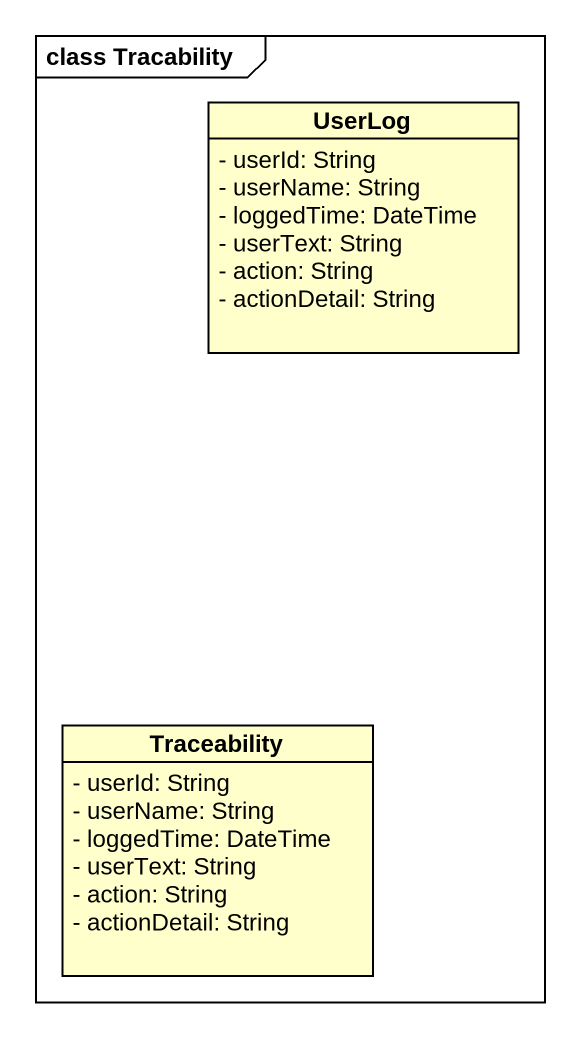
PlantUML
@startuml
mainframe class Tracability
hide circle
hide empty members
skinparam classAttributeIconSize 0
class UserLog {
  - userId: String
  - userName: String
  - loggedTime: DateTime
  - userText: String
  - action: String
  - actionDetail: String
}
class Traceability {
  - userId: String
  - userName: String
  - loggedTime: DateTime
  - userText: String
  - action: String
  - actionDetail: String
}
@enduml
